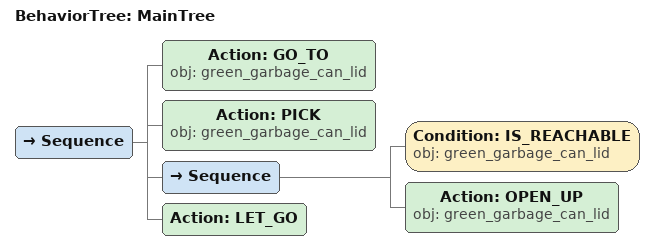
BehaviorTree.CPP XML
<root main_tree_to_execute="MainTree">
  <BehaviorTree ID="MainTree">
    <Sequence>
      <!-- Go to green_garbage_can_lid -->
      <Action ID="GO_TO" obj="green_garbage_can_lid" />
      <!-- Pick green_garbage_can_lid -->
      <Action ID="PICK" obj="green_garbage_can_lid" />
      <Sequence>
        <!-- Check green_garbage_can_lid is reachable before OPEN -->
        <Condition ID="IS_REACHABLE" obj="green_garbage_can_lid" />
        <!-- Open green_garbage_can_lid -->
        <Action ID="OPEN_UP" obj="green_garbage_can_lid" />
      </Sequence>
      <!-- Open up green_garbage_can_lid -->
      <Action ID="LET_GO" />
    </Sequence>
  </BehaviorTree>
</root>
